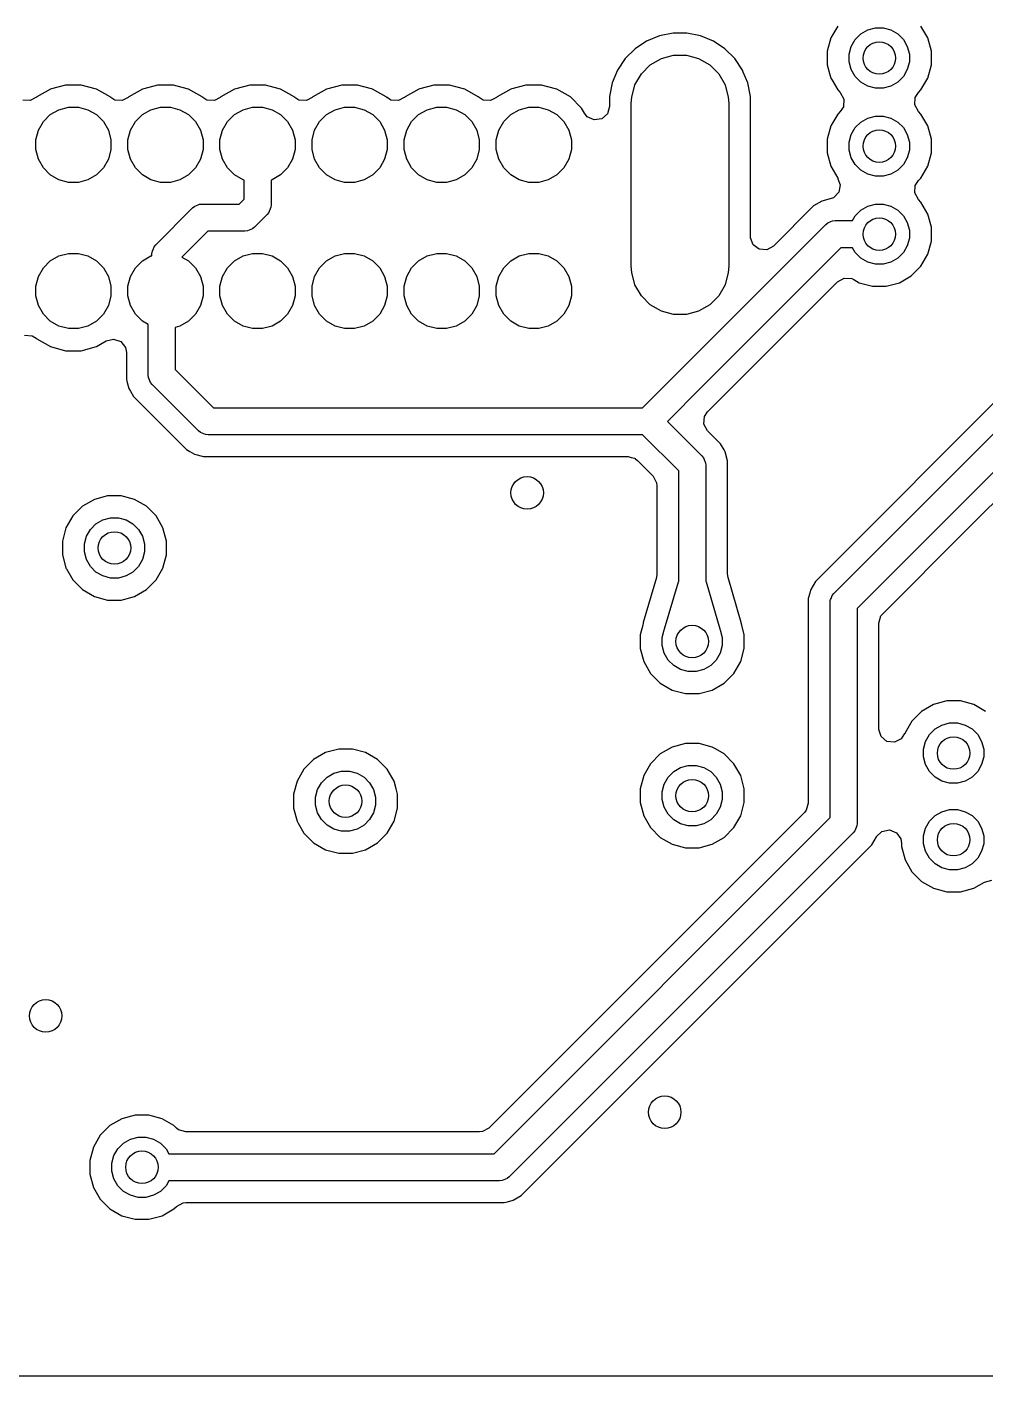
# Model space of a CAD drawing. Extents: x 4.96 to 8.86, y -3.82 to -3.08.
# Drawn here: x 8.1282 to 8.4764, y -3.8208 to -3.3307 of the extents above; entities that cross this region are included whole.
import ezdxf

# ---------------------------------------------------------------- set-up
doc = ezdxf.new("R2010")
doc.units = 0
doc.header["$MEASUREMENT"] = 0
doc.layers.add('BLACK', color=7, linetype='CONTINUOUS')

msp = doc.modelspace()

# ---------------------------------------------------------------- linework, layer by layer
at = {"layer": 'BLACK', "linetype": 'CONTINUOUS'}
for p, q in [((8.42286, -3.33038), (8.42037, -3.3347)), ((8.43129, -3.33325), (8.43378, -3.33182)), ((8.43378, -3.33182), (8.43656, -3.33107)), ((8.43656, -3.33107), (8.43944, -3.33107)), ((8.43944, -3.33107), (8.44222, -3.33182)), ((8.44222, -3.33182), (8.44471, -3.33325)), ((8.45563, -3.3347), (8.45314, -3.33038)), ((8.35342, -3.33585), (8.34923, -3.33865)), ((8.35808, -3.33392), (8.35342, -3.33585)), ((8.35342, -3.33585), (8.35342, -3.33585)), ((8.36303, -3.33293), (8.35808, -3.33392)), ((8.35808, -3.33392), (8.35808, -3.33392)), ((8.36807, -3.33293), (8.36303, -3.33293)), ((8.36303, -3.33293), (8.36303, -3.33293)), ((8.37302, -3.33392), (8.36807, -3.33293)), ((8.36807, -3.33293), (8.36807, -3.33293)), ((8.37768, -3.33585), (8.37302, -3.33392)), ((8.37302, -3.33392), (8.37302, -3.33392)), ((8.38188, -3.33865), (8.37768, -3.33585)), ((8.37768, -3.33585), (8.37768, -3.33585)), ((8.42037, -3.3347), (8.41908, -3.33951)), ((8.42037, -3.3347), (8.42037, -3.3347)), ((8.42782, -3.33778), (8.42925, -3.33529)), ((8.42925, -3.33529), (8.43129, -3.33325)), ((8.44471, -3.33325), (8.44675, -3.33529)), ((8.44675, -3.33529), (8.44818, -3.33778)), ((8.45692, -3.33951), (8.45563, -3.3347)), ((8.34566, -3.34222), (8.34286, -3.34641)), ((8.34923, -3.33865), (8.34566, -3.34222)), ((8.34566, -3.34222), (8.34566, -3.34222)), ((8.34923, -3.33865), (8.34923, -3.33865)), ((8.35477, -3.34449), (8.35877, -3.34218)), ((8.35877, -3.34218), (8.36324, -3.34098)), ((8.36324, -3.34098), (8.36786, -3.34098)), ((8.36786, -3.34098), (8.37233, -3.34218)), ((8.37233, -3.34218), (8.37634, -3.34449)), ((8.38544, -3.34222), (8.38188, -3.33865)), ((8.38188, -3.33865), (8.38188, -3.33865)), ((8.38825, -3.34641), (8.38544, -3.34222)), ((8.38544, -3.34222), (8.38544, -3.34222)), ((8.41908, -3.33951), (8.41908, -3.34449)), ((8.42707, -3.34056), (8.42782, -3.33778)), ((8.42707, -3.34344), (8.42707, -3.34056)), ((8.44818, -3.33778), (8.44893, -3.34056)), ((8.44893, -3.34056), (8.44893, -3.34344)), ((8.45692, -3.34449), (8.45692, -3.33951)), ((8.34286, -3.34641), (8.34093, -3.35107)), ((8.34286, -3.34641), (8.34286, -3.34641)), ((8.3515, -3.34776), (8.35477, -3.34449)), ((8.37634, -3.34449), (8.37961, -3.34776)), ((8.38853, -3.3471), (8.38825, -3.34641)), ((8.38825, -3.34641), (8.38825, -3.34641)), ((8.39018, -3.35107), (8.38853, -3.3471)), ((8.41908, -3.34449), (8.41993, -3.34764)), ((8.42782, -3.34622), (8.42707, -3.34344)), ((8.42925, -3.34871), (8.42782, -3.34622)), ((8.44818, -3.34622), (8.44675, -3.34871)), ((8.44893, -3.34344), (8.44818, -3.34622)), ((8.45563, -3.3493), (8.45692, -3.34449)), ((8.14223, -3.35183), (8.13717, -3.35319)), ((8.14793, -3.35183), (8.14223, -3.35183)), ((8.15299, -3.35319), (8.14793, -3.35183)), ((8.17569, -3.35183), (8.17063, -3.35319)), ((8.1814, -3.35183), (8.17569, -3.35183)), ((8.18646, -3.35319), (8.1814, -3.35183)), ((8.20915, -3.35183), (8.20409, -3.35319)), ((8.21486, -3.35183), (8.20915, -3.35183)), ((8.21992, -3.35319), (8.21486, -3.35183)), ((8.24262, -3.35183), (8.23756, -3.35319)), ((8.24833, -3.35183), (8.24262, -3.35183)), ((8.25339, -3.35319), (8.24833, -3.35183)), ((8.27608, -3.35183), (8.27102, -3.35319)), ((8.28179, -3.35183), (8.27608, -3.35183)), ((8.28685, -3.35319), (8.28179, -3.35183)), ((8.30955, -3.35183), (8.30449, -3.35319)), ((8.31525, -3.35183), (8.30955, -3.35183)), ((8.32032, -3.35319), (8.31525, -3.35183)), ((8.34093, -3.35107), (8.33994, -3.35602)), ((8.34093, -3.35107), (8.34093, -3.35107)), ((8.34799, -3.35623), (8.34918, -3.35176)), ((8.34918, -3.35176), (8.3515, -3.34776)), ((8.37961, -3.34776), (8.38192, -3.35176)), ((8.38192, -3.35176), (8.38312, -3.35623)), ((8.39116, -3.35602), (8.39018, -3.35107)), ((8.39018, -3.35107), (8.39018, -3.35107)), ((8.39018, -3.35107), (8.39018, -3.35107)), ((8.41993, -3.34764), (8.42037, -3.3493)), ((8.42037, -3.3493), (8.42037, -3.3493)), ((8.42037, -3.3493), (8.42083, -3.35009)), ((8.42083, -3.35009), (8.42286, -3.35362)), ((8.43129, -3.35075), (8.42925, -3.34871)), ((8.43378, -3.35218), (8.43129, -3.35075)), ((8.43656, -3.35293), (8.43378, -3.35218)), ((8.44222, -3.35218), (8.43944, -3.35293)), ((8.44471, -3.35075), (8.44222, -3.35218)), ((8.44675, -3.34871), (8.44471, -3.35075)), ((8.45314, -3.35362), (8.45563, -3.3493)), ((8.12938, -3.35745), (8.12664, -3.35726)), ((8.13148, -3.35631), (8.12938, -3.35745)), ((8.13152, -3.35636), (8.13148, -3.35631)), ((8.13177, -3.35616), (8.13152, -3.35636)), ((8.13671, -3.35331), (8.13177, -3.35616)), ((8.13717, -3.35319), (8.13671, -3.35331)), ((8.15344, -3.35331), (8.15299, -3.35319)), ((8.15839, -3.35616), (8.15344, -3.35331)), ((8.15344, -3.35331), (8.15344, -3.35331)), ((8.15864, -3.35636), (8.15839, -3.35616)), ((8.15866, -3.35633), (8.15864, -3.35636)), ((8.1601, -3.35726), (8.15866, -3.35633)), ((8.16285, -3.35745), (8.1601, -3.35726)), ((8.16494, -3.35631), (8.16285, -3.35745)), ((8.16498, -3.35636), (8.16494, -3.35631)), ((8.16524, -3.35616), (8.16498, -3.35636)), ((8.17018, -3.35331), (8.16524, -3.35616)), ((8.17063, -3.35319), (8.17018, -3.35331)), ((8.18691, -3.35331), (8.18646, -3.35319)), ((8.19185, -3.35616), (8.18691, -3.35331)), ((8.18691, -3.35331), (8.18691, -3.35331)), ((8.1921, -3.35636), (8.19185, -3.35616)), ((8.19213, -3.35633), (8.1921, -3.35636)), ((8.19357, -3.35726), (8.19213, -3.35633)), ((8.19631, -3.35745), (8.19357, -3.35726)), ((8.19841, -3.35631), (8.19631, -3.35745)), ((8.19845, -3.35636), (8.19841, -3.35631)), ((8.1987, -3.35616), (8.19845, -3.35636)), ((8.20364, -3.35331), (8.1987, -3.35616)), ((8.20409, -3.35319), (8.20364, -3.35331)), ((8.22037, -3.35331), (8.21992, -3.35319)), ((8.22532, -3.35616), (8.22037, -3.35331)), ((8.22037, -3.35331), (8.22037, -3.35331)), ((8.22557, -3.35636), (8.22532, -3.35616)), ((8.22559, -3.35633), (8.22557, -3.35636)), ((8.22703, -3.35726), (8.22559, -3.35633)), ((8.22978, -3.35745), (8.22703, -3.35726)), ((8.23187, -3.35631), (8.22978, -3.35745)), ((8.23191, -3.35636), (8.23187, -3.35631)), ((8.23216, -3.35616), (8.23191, -3.35636)), ((8.23711, -3.35331), (8.23216, -3.35616)), ((8.23756, -3.35319), (8.23711, -3.35331)), ((8.25384, -3.35331), (8.25339, -3.35319)), ((8.25878, -3.35616), (8.25384, -3.35331)), ((8.25384, -3.35331), (8.25384, -3.35331)), ((8.25903, -3.35636), (8.25878, -3.35616)), ((8.25906, -3.35633), (8.25903, -3.35636)), ((8.2605, -3.35726), (8.25906, -3.35633)), ((8.26324, -3.35745), (8.2605, -3.35726)), ((8.26534, -3.35631), (8.26324, -3.35745)), ((8.26538, -3.35636), (8.26534, -3.35631)), ((8.26563, -3.35616), (8.26538, -3.35636)), ((8.27057, -3.35331), (8.26563, -3.35616)), ((8.27102, -3.35319), (8.27057, -3.35331)), ((8.2873, -3.35331), (8.28685, -3.35319)), ((8.29224, -3.35616), (8.2873, -3.35331)), ((8.2873, -3.35331), (8.2873, -3.35331)), ((8.2925, -3.35636), (8.29224, -3.35616)), ((8.29252, -3.35633), (8.2925, -3.35636)), ((8.29396, -3.35726), (8.29252, -3.35633)), ((8.29671, -3.35745), (8.29396, -3.35726)), ((8.2988, -3.35631), (8.29671, -3.35745)), ((8.29884, -3.35636), (8.2988, -3.35631)), ((8.29909, -3.35616), (8.29884, -3.35636)), ((8.30404, -3.35331), (8.29909, -3.35616)), ((8.30449, -3.35319), (8.30404, -3.35331)), ((8.32077, -3.35331), (8.32032, -3.35319)), ((8.32571, -3.35616), (8.32077, -3.35331)), ((8.32077, -3.35331), (8.32077, -3.35331)), ((8.32974, -3.3602), (8.32571, -3.35616)), ((8.32571, -3.35616), (8.32571, -3.35616)), ((8.32571, -3.35616), (8.32571, -3.35616)), ((8.33994, -3.35602), (8.33994, -3.35964)), ((8.34783, -3.35854), (8.34799, -3.35623)), ((8.38312, -3.35623), (8.38327, -3.35854)), ((8.39116, -3.40693), (8.39116, -3.35602)), ((8.42286, -3.35362), (8.42379, -3.35455)), ((8.42379, -3.35455), (8.42379, -3.35455)), ((8.42379, -3.35455), (8.42511, -3.35696)), ((8.42511, -3.35696), (8.42492, -3.35971)), ((8.43944, -3.35293), (8.43656, -3.35293)), ((8.45089, -3.35904), (8.45108, -3.35629)), ((8.45108, -3.35629), (8.45221, -3.35455)), ((8.45221, -3.35455), (8.45314, -3.35362)), ((8.13669, -3.36257), (8.13981, -3.36077)), ((8.13981, -3.36077), (8.14328, -3.35984)), ((8.14328, -3.35984), (8.14688, -3.35984)), ((8.14688, -3.35984), (8.15035, -3.36077)), ((8.15035, -3.36077), (8.15347, -3.36257)), ((8.17015, -3.36257), (8.17327, -3.36077)), ((8.17327, -3.36077), (8.17674, -3.35984)), ((8.17674, -3.35984), (8.18034, -3.35984)), ((8.18034, -3.35984), (8.18382, -3.36077)), ((8.18382, -3.36077), (8.18693, -3.36257)), ((8.20362, -3.36257), (8.20673, -3.36077)), ((8.20673, -3.36077), (8.21021, -3.35984)), ((8.21021, -3.35984), (8.21381, -3.35984)), ((8.21381, -3.35984), (8.21728, -3.36077)), ((8.21728, -3.36077), (8.2204, -3.36257)), ((8.23708, -3.36257), (8.2402, -3.36077)), ((8.2402, -3.36077), (8.24367, -3.35984)), ((8.24367, -3.35984), (8.24727, -3.35984)), ((8.24727, -3.35984), (8.25075, -3.36077)), ((8.25075, -3.36077), (8.25386, -3.36257)), ((8.27055, -3.36257), (8.27366, -3.36077)), ((8.27366, -3.36077), (8.27714, -3.35984)), ((8.27714, -3.35984), (8.28074, -3.35984)), ((8.28074, -3.35984), (8.28421, -3.36077)), ((8.28421, -3.36077), (8.28733, -3.36257)), ((8.30401, -3.36257), (8.30713, -3.36077)), ((8.30713, -3.36077), (8.3106, -3.35984)), ((8.3106, -3.35984), (8.3142, -3.35984)), ((8.3142, -3.35984), (8.31767, -3.36077)), ((8.31767, -3.36077), (8.32079, -3.36257)), ((8.33083, -3.36208), (8.32974, -3.3602)), ((8.32974, -3.3602), (8.32974, -3.3602)), ((8.32974, -3.3602), (8.32974, -3.3602)), ((8.33186, -3.36333), (8.33083, -3.36208)), ((8.33994, -3.35964), (8.33917, -3.36228)), ((8.34783, -3.4176), (8.34783, -3.35854)), ((8.38327, -3.35854), (8.38327, -3.4176)), ((8.42379, -3.36145), (8.42286, -3.36238)), ((8.42492, -3.35971), (8.42379, -3.36145)), ((8.45221, -3.36145), (8.45089, -3.35904)), ((8.45314, -3.36238), (8.45221, -3.36145)), ((8.13235, -3.36823), (8.13415, -3.36512)), ((8.13415, -3.36512), (8.13669, -3.36257)), ((8.15347, -3.36257), (8.15601, -3.36512)), ((8.15601, -3.36512), (8.15781, -3.36823)), ((8.16581, -3.36823), (8.16761, -3.36512)), ((8.16761, -3.36512), (8.17015, -3.36257)), ((8.18693, -3.36257), (8.18948, -3.36512)), ((8.18948, -3.36512), (8.19127, -3.36823)), ((8.19928, -3.36823), (8.20108, -3.36512)), ((8.20108, -3.36512), (8.20362, -3.36257)), ((8.2204, -3.36257), (8.22294, -3.36512)), ((8.22294, -3.36512), (8.22474, -3.36823)), ((8.23274, -3.36823), (8.23454, -3.36512)), ((8.23454, -3.36512), (8.23708, -3.36257)), ((8.25386, -3.36257), (8.2564, -3.36512)), ((8.2564, -3.36512), (8.2582, -3.36823)), ((8.26621, -3.36823), (8.268, -3.36512)), ((8.268, -3.36512), (8.27055, -3.36257)), ((8.28733, -3.36257), (8.28987, -3.36512)), ((8.28987, -3.36512), (8.29167, -3.36823)), ((8.29967, -3.36823), (8.30147, -3.36512)), ((8.30147, -3.36512), (8.30401, -3.36257)), ((8.32079, -3.36257), (8.32333, -3.36512)), ((8.32333, -3.36512), (8.32513, -3.36823)), ((8.33436, -3.36447), (8.33186, -3.36333)), ((8.33709, -3.36408), (8.33436, -3.36447)), ((8.33917, -3.36228), (8.33709, -3.36408)), ((8.42037, -3.3667), (8.41908, -3.37151)), ((8.42286, -3.36238), (8.42037, -3.3667)), ((8.42037, -3.3667), (8.42037, -3.3667)), ((8.42925, -3.36729), (8.43129, -3.36525)), ((8.43129, -3.36525), (8.43378, -3.36382)), ((8.43378, -3.36382), (8.43656, -3.36307)), ((8.43656, -3.36307), (8.43944, -3.36307)), ((8.43944, -3.36307), (8.44222, -3.36382)), ((8.44222, -3.36382), (8.44471, -3.36525)), ((8.44471, -3.36525), (8.44675, -3.36729)), ((8.45563, -3.3667), (8.45314, -3.36238)), ((8.45692, -3.37151), (8.45563, -3.3667)), ((8.13142, -3.37171), (8.13235, -3.36823)), ((8.13142, -3.3753), (8.13142, -3.37171)), ((8.15781, -3.36823), (8.15874, -3.37171)), ((8.15874, -3.37171), (8.15874, -3.3753)), ((8.16488, -3.37171), (8.16581, -3.36823)), ((8.16488, -3.3753), (8.16488, -3.37171)), ((8.19127, -3.36823), (8.1922, -3.37171)), ((8.1922, -3.37171), (8.1922, -3.3753)), ((8.19835, -3.37171), (8.19928, -3.36823)), ((8.19835, -3.3753), (8.19835, -3.37171)), ((8.22474, -3.36823), (8.22567, -3.37171)), ((8.22567, -3.37171), (8.22567, -3.3753)), ((8.23181, -3.37171), (8.23274, -3.36823)), ((8.23181, -3.3753), (8.23181, -3.37171)), ((8.2582, -3.36823), (8.25913, -3.37171)), ((8.25913, -3.37171), (8.25913, -3.3753)), ((8.26528, -3.37171), (8.26621, -3.36823)), ((8.26528, -3.3753), (8.26528, -3.37171)), ((8.29167, -3.36823), (8.2926, -3.37171)), ((8.2926, -3.37171), (8.2926, -3.3753)), ((8.29874, -3.37171), (8.29967, -3.36823)), ((8.29874, -3.3753), (8.29874, -3.37171)), ((8.32513, -3.36823), (8.32606, -3.37171)), ((8.32606, -3.37171), (8.32606, -3.3753)), ((8.41908, -3.37151), (8.41908, -3.37649)), ((8.42707, -3.37256), (8.42782, -3.36978)), ((8.42782, -3.36978), (8.42925, -3.36729)), ((8.44675, -3.36729), (8.44818, -3.36978)), ((8.44818, -3.36978), (8.44893, -3.37256)), ((8.45692, -3.37649), (8.45692, -3.37151)), ((8.13235, -3.37878), (8.13142, -3.3753)), ((8.15874, -3.3753), (8.15781, -3.37878)), ((8.16581, -3.37878), (8.16488, -3.3753)), ((8.1922, -3.3753), (8.19127, -3.37878)), ((8.19928, -3.37878), (8.19835, -3.3753)), ((8.22567, -3.3753), (8.22474, -3.37878)), ((8.23274, -3.37878), (8.23181, -3.3753)), ((8.25913, -3.3753), (8.2582, -3.37878)), ((8.26621, -3.37878), (8.26528, -3.3753)), ((8.2926, -3.3753), (8.29167, -3.37878)), ((8.29967, -3.37878), (8.29874, -3.3753)), ((8.32606, -3.3753), (8.32513, -3.37878)), ((8.41908, -3.37649), (8.42037, -3.3813)), ((8.42707, -3.37544), (8.42707, -3.37256)), ((8.42782, -3.37822), (8.42707, -3.37544)), ((8.44893, -3.37544), (8.44818, -3.37822)), ((8.44893, -3.37256), (8.44893, -3.37544)), ((8.45563, -3.3813), (8.45692, -3.37649)), ((8.13415, -3.38189), (8.13235, -3.37878)), ((8.15781, -3.37878), (8.15601, -3.38189)), ((8.16761, -3.38189), (8.16581, -3.37878)), ((8.19127, -3.37878), (8.18948, -3.38189)), ((8.20108, -3.38189), (8.19928, -3.37878)), ((8.22474, -3.37878), (8.22294, -3.38189)), ((8.23454, -3.38189), (8.23274, -3.37878)), ((8.2582, -3.37878), (8.2564, -3.38189)), ((8.268, -3.38189), (8.26621, -3.37878)), ((8.29167, -3.37878), (8.28987, -3.38189)), ((8.30147, -3.38189), (8.29967, -3.37878)), ((8.32513, -3.37878), (8.32333, -3.38189)), ((8.42037, -3.3813), (8.42286, -3.38562)), ((8.42925, -3.38071), (8.42782, -3.37822)), ((8.43129, -3.38275), (8.42925, -3.38071)), ((8.44675, -3.38071), (8.44471, -3.38275)), ((8.44818, -3.37822), (8.44675, -3.38071)), ((8.45314, -3.38562), (8.45563, -3.3813)), ((8.13669, -3.38444), (8.13415, -3.38189)), ((8.13981, -3.38623), (8.13669, -3.38444)), ((8.14328, -3.38717), (8.13981, -3.38623)), ((8.15035, -3.38623), (8.14688, -3.38717)), ((8.15347, -3.38444), (8.15035, -3.38623)), ((8.15601, -3.38189), (8.15347, -3.38444)), ((8.17015, -3.38444), (8.16761, -3.38189)), ((8.17327, -3.38623), (8.17015, -3.38444)), ((8.17674, -3.38717), (8.17327, -3.38623)), ((8.18382, -3.38623), (8.18034, -3.38717)), ((8.18693, -3.38444), (8.18382, -3.38623)), ((8.18948, -3.38189), (8.18693, -3.38444)), ((8.20362, -3.38444), (8.20108, -3.38189)), ((8.20673, -3.38623), (8.20362, -3.38444)), ((8.20709, -3.38633), (8.20673, -3.38623)), ((8.20709, -3.39334), (8.20709, -3.38633)), ((8.21728, -3.38623), (8.21693, -3.38633)), ((8.21693, -3.38633), (8.21693, -3.39538)), ((8.2204, -3.38444), (8.21728, -3.38623)), ((8.22294, -3.38189), (8.2204, -3.38444)), ((8.23708, -3.38444), (8.23454, -3.38189)), ((8.2402, -3.38623), (8.23708, -3.38444)), ((8.24367, -3.38717), (8.2402, -3.38623)), ((8.25075, -3.38623), (8.24727, -3.38717)), ((8.25386, -3.38444), (8.25075, -3.38623)), ((8.2564, -3.38189), (8.25386, -3.38444)), ((8.27055, -3.38444), (8.268, -3.38189)), ((8.27366, -3.38623), (8.27055, -3.38444)), ((8.27714, -3.38717), (8.27366, -3.38623)), ((8.28421, -3.38623), (8.28074, -3.38717)), ((8.28733, -3.38444), (8.28421, -3.38623)), ((8.28987, -3.38189), (8.28733, -3.38444)), ((8.30401, -3.38444), (8.30147, -3.38189)), ((8.30713, -3.38623), (8.30401, -3.38444)), ((8.3106, -3.38717), (8.30713, -3.38623)), ((8.31767, -3.38623), (8.3142, -3.38717)), ((8.32079, -3.38444), (8.31767, -3.38623)), ((8.32333, -3.38189), (8.32079, -3.38444)), ((8.42286, -3.38562), (8.42286, -3.38562)), ((8.42286, -3.38562), (8.42302, -3.38589)), ((8.42302, -3.38589), (8.42295, -3.38593)), ((8.42295, -3.38593), (8.42379, -3.3881)), ((8.43378, -3.38418), (8.43129, -3.38275)), ((8.43656, -3.38493), (8.43378, -3.38418)), ((8.43944, -3.38493), (8.43656, -3.38493)), ((8.44222, -3.38418), (8.43944, -3.38493)), ((8.44471, -3.38275), (8.44222, -3.38418)), ((8.45108, -3.38829), (8.45221, -3.38655)), ((8.45221, -3.38655), (8.45247, -3.38629)), ((8.45247, -3.38629), (8.45314, -3.38562)), ((8.14688, -3.38717), (8.14328, -3.38717)), ((8.18034, -3.38717), (8.17674, -3.38717)), ((8.24727, -3.38717), (8.24367, -3.38717)), ((8.28074, -3.38717), (8.27714, -3.38717)), ((8.3142, -3.38717), (8.3106, -3.38717)), ((8.42324, -3.39079), (8.42131, -3.39276)), ((8.42379, -3.3881), (8.42324, -3.39079)), ((8.45089, -3.39104), (8.45108, -3.38829)), ((8.45221, -3.39345), (8.45089, -3.39104)), ((8.17506, -3.40984), (8.18841, -3.39649)), ((8.18841, -3.39649), (8.18916, -3.39588)), ((8.18916, -3.39588), (8.19041, -3.39536)), ((8.18916, -3.39588), (8.18916, -3.39588)), ((8.19041, -3.39536), (8.19093, -3.39514)), ((8.19093, -3.39514), (8.19189, -3.39505)), ((8.19093, -3.39514), (8.19093, -3.39514)), ((8.19189, -3.39505), (8.20538, -3.39505)), ((8.20538, -3.39505), (8.20709, -3.39334)), ((8.21677, -3.39649), (8.2161, -3.39812)), ((8.21683, -3.39634), (8.21677, -3.39649)), ((8.21693, -3.39538), (8.21683, -3.39634)), ((8.21683, -3.39634), (8.21683, -3.39634)), ((8.41413, -3.39575), (8.3995, -3.41038)), ((8.41705, -3.39406), (8.41413, -3.39575)), ((8.41413, -3.39575), (8.41413, -3.39575)), ((8.42019, -3.39322), (8.41705, -3.39406)), ((8.42131, -3.39276), (8.42019, -3.39322)), ((8.43129, -3.39725), (8.43378, -3.39582)), ((8.43378, -3.39582), (8.43656, -3.39507)), ((8.43656, -3.39507), (8.43944, -3.39507)), ((8.43944, -3.39507), (8.44222, -3.39582)), ((8.44222, -3.39582), (8.44471, -3.39725)), ((8.45314, -3.39438), (8.45221, -3.39345)), ((8.45563, -3.3987), (8.45314, -3.39438)), ((8.21549, -3.39886), (8.2109, -3.40345)), ((8.2161, -3.39812), (8.21549, -3.39886)), ((8.2161, -3.39812), (8.2161, -3.39812)), ((8.42041, -3.40143), (8.42104, -3.40117)), ((8.42104, -3.40117), (8.422, -3.40108)), ((8.42104, -3.40117), (8.42104, -3.40117)), ((8.422, -3.40108), (8.42822, -3.40108)), ((8.42822, -3.40108), (8.42925, -3.39929)), ((8.42925, -3.39929), (8.43129, -3.39725)), ((8.44471, -3.39725), (8.44675, -3.39929)), ((8.44675, -3.39929), (8.44818, -3.40178)), ((8.45692, -3.40351), (8.45563, -3.3987)), ((8.19393, -3.40489), (8.1845, -3.41432)), ((8.20742, -3.40489), (8.19393, -3.40489)), ((8.20838, -3.4048), (8.20742, -3.40489)), ((8.20895, -3.40456), (8.20838, -3.4048)), ((8.20838, -3.4048), (8.20838, -3.4048)), ((8.21016, -3.40406), (8.20895, -3.40456)), ((8.2109, -3.40345), (8.21016, -3.40406)), ((8.21016, -3.40406), (8.21016, -3.40406)), ((8.36652, -3.45452), (8.41852, -3.40252)), ((8.41852, -3.40252), (8.41927, -3.40191)), ((8.41927, -3.40191), (8.42041, -3.40143)), ((8.41927, -3.40191), (8.41927, -3.40191)), ((8.44818, -3.40178), (8.44893, -3.40456)), ((8.44893, -3.40456), (8.44893, -3.40744)), ((8.45692, -3.40849), (8.45692, -3.40351)), ((8.17406, -3.41152), (8.17445, -3.41059)), ((8.17445, -3.41059), (8.17506, -3.40984)), ((8.17445, -3.41059), (8.17445, -3.41059)), ((8.42404, -3.41092), (8.37348, -3.46148)), ((8.39117, -3.40728), (8.39116, -3.40693)), ((8.39214, -3.40986), (8.39117, -3.40728)), ((8.39434, -3.4115), (8.39214, -3.40986)), ((8.3995, -3.41038), (8.39708, -3.4117)), ((8.42822, -3.41092), (8.42404, -3.41092)), ((8.42925, -3.41271), (8.42822, -3.41092)), ((8.44818, -3.41022), (8.44675, -3.41271)), ((8.44893, -3.40744), (8.44818, -3.41022)), ((8.45563, -3.4133), (8.45692, -3.40849)), ((8.13415, -3.41827), (8.13669, -3.41572)), ((8.13669, -3.41572), (8.13981, -3.41392)), ((8.13981, -3.41392), (8.14328, -3.41299)), ((8.14328, -3.41299), (8.14688, -3.41299)), ((8.14688, -3.41299), (8.15035, -3.41392)), ((8.15035, -3.41392), (8.15347, -3.41572)), ((8.15347, -3.41572), (8.15601, -3.41827)), ((8.16761, -3.41827), (8.17015, -3.41572)), ((8.17015, -3.41572), (8.17327, -3.41392)), ((8.17327, -3.41392), (8.17362, -3.41383)), ((8.17362, -3.41332), (8.17372, -3.41236)), ((8.17362, -3.41383), (8.17362, -3.41332)), ((8.17372, -3.41236), (8.17382, -3.41212)), ((8.17382, -3.41212), (8.17406, -3.41152)), ((8.1845, -3.41432), (8.18693, -3.41572)), ((8.18693, -3.41572), (8.18948, -3.41827)), ((8.20108, -3.41827), (8.20362, -3.41572)), ((8.20362, -3.41572), (8.20673, -3.41392)), ((8.20673, -3.41392), (8.21021, -3.41299)), ((8.21021, -3.41299), (8.21381, -3.41299)), ((8.21381, -3.41299), (8.21728, -3.41392)), ((8.21728, -3.41392), (8.2204, -3.41572)), ((8.2204, -3.41572), (8.22294, -3.41827)), ((8.23454, -3.41827), (8.23708, -3.41572)), ((8.23708, -3.41572), (8.2402, -3.41392)), ((8.2402, -3.41392), (8.24367, -3.41299)), ((8.24367, -3.41299), (8.24727, -3.41299)), ((8.24727, -3.41299), (8.25075, -3.41392)), ((8.25075, -3.41392), (8.25386, -3.41572)), ((8.25386, -3.41572), (8.2564, -3.41827)), ((8.268, -3.41827), (8.27055, -3.41572)), ((8.27055, -3.41572), (8.27366, -3.41392)), ((8.27366, -3.41392), (8.27714, -3.41299)), ((8.27714, -3.41299), (8.28074, -3.41299)), ((8.28074, -3.41299), (8.28421, -3.41392)), ((8.28421, -3.41392), (8.28733, -3.41572)), ((8.28733, -3.41572), (8.28987, -3.41827)), ((8.30147, -3.41827), (8.30401, -3.41572)), ((8.30401, -3.41572), (8.30713, -3.41392)), ((8.30713, -3.41392), (8.3106, -3.41299)), ((8.3106, -3.41299), (8.3142, -3.41299)), ((8.3142, -3.41299), (8.31767, -3.41392)), ((8.31767, -3.41392), (8.32079, -3.41572)), ((8.32079, -3.41572), (8.32333, -3.41827)), ((8.39708, -3.4117), (8.39434, -3.4115)), ((8.43129, -3.41475), (8.42925, -3.41271)), ((8.43378, -3.41618), (8.43129, -3.41475)), ((8.44471, -3.41475), (8.44222, -3.41618)), ((8.44675, -3.41271), (8.44471, -3.41475)), ((8.45314, -3.41762), (8.45563, -3.4133)), ((8.13235, -3.42138), (8.13415, -3.41827)), ((8.15601, -3.41827), (8.15781, -3.42138)), ((8.16581, -3.42138), (8.16761, -3.41827)), ((8.18948, -3.41827), (8.19127, -3.42138)), ((8.19928, -3.42138), (8.20108, -3.41827)), ((8.22294, -3.41827), (8.22474, -3.42138)), ((8.23274, -3.42138), (8.23454, -3.41827)), ((8.2564, -3.41827), (8.2582, -3.42138)), ((8.26621, -3.42138), (8.268, -3.41827)), ((8.28987, -3.41827), (8.29167, -3.42138)), ((8.29967, -3.42138), (8.30147, -3.41827)), ((8.32333, -3.41827), (8.32513, -3.42138)), ((8.34799, -3.41991), (8.34783, -3.4176)), ((8.34918, -3.42438), (8.34799, -3.41991)), ((8.38312, -3.41991), (8.38192, -3.42438)), ((8.38327, -3.4176), (8.38312, -3.41991)), ((8.43656, -3.41693), (8.43378, -3.41618)), ((8.43944, -3.41693), (8.43656, -3.41693)), ((8.44222, -3.41618), (8.43944, -3.41693)), ((8.44962, -3.42114), (8.45314, -3.41762)), ((8.13142, -3.42485), (8.13235, -3.42138)), ((8.13142, -3.42845), (8.13142, -3.42485)), ((8.15781, -3.42138), (8.15874, -3.42485)), ((8.15874, -3.42485), (8.15874, -3.42845)), ((8.16488, -3.42485), (8.16581, -3.42138)), ((8.16488, -3.42845), (8.16488, -3.42485)), ((8.19127, -3.42138), (8.1922, -3.42485)), ((8.1922, -3.42485), (8.1922, -3.42845)), ((8.19835, -3.42485), (8.19928, -3.42138)), ((8.19835, -3.42845), (8.19835, -3.42485)), ((8.22474, -3.42138), (8.22567, -3.42485)), ((8.22567, -3.42485), (8.22567, -3.42845)), ((8.23181, -3.42485), (8.23274, -3.42138)), ((8.23181, -3.42845), (8.23181, -3.42485)), ((8.2582, -3.42138), (8.25913, -3.42485)), ((8.25913, -3.42485), (8.25913, -3.42845)), ((8.26528, -3.42485), (8.26621, -3.42138)), ((8.26528, -3.42845), (8.26528, -3.42485)), ((8.29167, -3.42138), (8.2926, -3.42485)), ((8.2926, -3.42485), (8.2926, -3.42845)), ((8.29874, -3.42485), (8.29967, -3.42138)), ((8.29874, -3.42845), (8.29874, -3.42485)), ((8.32513, -3.42138), (8.32606, -3.42485)), ((8.32606, -3.42485), (8.32606, -3.42845)), ((8.3515, -3.42838), (8.34918, -3.42438)), ((8.38192, -3.42438), (8.37961, -3.42838)), ((8.39087, -3.45525), (8.42285, -3.42327)), ((8.42285, -3.42327), (8.42526, -3.42196)), ((8.42526, -3.42196), (8.42801, -3.42215)), ((8.42801, -3.42215), (8.42874, -3.4225)), ((8.42874, -3.4225), (8.4307, -3.42363)), ((8.4307, -3.42363), (8.43551, -3.42492)), ((8.43551, -3.42492), (8.43551, -3.42492)), ((8.43551, -3.42492), (8.44049, -3.42492)), ((8.44049, -3.42492), (8.4453, -3.42363)), ((8.44049, -3.42492), (8.44049, -3.42492)), ((8.4453, -3.42363), (8.44962, -3.42114)), ((8.13235, -3.43193), (8.13142, -3.42845)), ((8.15874, -3.42845), (8.15781, -3.43193)), ((8.16581, -3.43193), (8.16488, -3.42845)), ((8.1922, -3.42845), (8.19127, -3.43193)), ((8.19928, -3.43193), (8.19835, -3.42845)), ((8.22567, -3.42845), (8.22474, -3.43193)), ((8.23274, -3.43193), (8.23181, -3.42845)), ((8.25913, -3.42845), (8.2582, -3.43193)), ((8.26621, -3.43193), (8.26528, -3.42845)), ((8.2926, -3.42845), (8.29167, -3.43193)), ((8.29967, -3.43193), (8.29874, -3.42845)), ((8.32606, -3.42845), (8.32513, -3.43193)), ((8.35477, -3.43165), (8.3515, -3.42838)), ((8.37961, -3.42838), (8.37634, -3.43165)), ((8.13415, -3.43504), (8.13235, -3.43193)), ((8.13669, -3.43759), (8.13415, -3.43504)), ((8.15601, -3.43504), (8.15347, -3.43759)), ((8.15781, -3.43193), (8.15601, -3.43504)), ((8.16761, -3.43504), (8.16581, -3.43193)), ((8.17015, -3.43759), (8.16761, -3.43504)), ((8.18948, -3.43504), (8.18693, -3.43759)), ((8.19127, -3.43193), (8.18948, -3.43504)), ((8.20108, -3.43504), (8.19928, -3.43193)), ((8.20362, -3.43759), (8.20108, -3.43504)), ((8.22294, -3.43504), (8.2204, -3.43759)), ((8.22474, -3.43193), (8.22294, -3.43504)), ((8.23454, -3.43504), (8.23274, -3.43193)), ((8.23708, -3.43759), (8.23454, -3.43504)), ((8.2564, -3.43504), (8.25386, -3.43759)), ((8.2582, -3.43193), (8.2564, -3.43504)), ((8.268, -3.43504), (8.26621, -3.43193)), ((8.27055, -3.43759), (8.268, -3.43504)), ((8.28987, -3.43504), (8.28733, -3.43759)), ((8.29167, -3.43193), (8.28987, -3.43504)), ((8.30147, -3.43504), (8.29967, -3.43193)), ((8.30401, -3.43759), (8.30147, -3.43504)), ((8.32333, -3.43504), (8.32079, -3.43759)), ((8.32513, -3.43193), (8.32333, -3.43504)), ((8.35877, -3.43397), (8.35477, -3.43165)), ((8.36324, -3.43516), (8.35877, -3.43397)), ((8.36786, -3.43516), (8.36324, -3.43516)), ((8.37233, -3.43397), (8.36786, -3.43516)), ((8.37634, -3.43165), (8.37233, -3.43397)), ((8.13981, -3.43938), (8.13669, -3.43759)), ((8.14328, -3.44032), (8.13981, -3.43938)), ((8.14688, -3.44032), (8.14328, -3.44032)), ((8.15035, -3.43938), (8.14688, -3.44032)), ((8.15347, -3.43759), (8.15035, -3.43938)), ((8.17224, -3.43879), (8.17015, -3.43759)), ((8.17224, -3.45717), (8.17224, -3.43879)), ((8.18382, -3.43938), (8.18209, -3.43985)), ((8.18209, -3.43985), (8.18209, -3.45513)), ((8.18693, -3.43759), (8.18382, -3.43938)), ((8.20673, -3.43938), (8.20362, -3.43759)), ((8.21021, -3.44032), (8.20673, -3.43938)), ((8.21381, -3.44032), (8.21021, -3.44032)), ((8.21728, -3.43938), (8.21381, -3.44032)), ((8.2204, -3.43759), (8.21728, -3.43938)), ((8.2402, -3.43938), (8.23708, -3.43759)), ((8.24367, -3.44032), (8.2402, -3.43938)), ((8.24727, -3.44032), (8.24367, -3.44032)), ((8.25075, -3.43938), (8.24727, -3.44032)), ((8.25386, -3.43759), (8.25075, -3.43938)), ((8.27366, -3.43938), (8.27055, -3.43759)), ((8.27714, -3.44032), (8.27366, -3.43938)), ((8.28074, -3.44032), (8.27714, -3.44032)), ((8.28421, -3.43938), (8.28074, -3.44032)), ((8.28733, -3.43759), (8.28421, -3.43938)), ((8.30713, -3.43938), (8.30401, -3.43759)), ((8.3106, -3.44032), (8.30713, -3.43938)), ((8.3142, -3.44032), (8.3106, -3.44032)), ((8.31767, -3.43938), (8.3142, -3.44032)), ((8.32079, -3.43759), (8.31767, -3.43938)), ((8.12731, -3.44271), (8.13005, -3.4429)), ((8.13005, -3.4429), (8.1315, -3.44383)), ((8.1315, -3.44383), (8.13152, -3.4438)), ((8.13152, -3.4438), (8.13177, -3.444)), ((8.13177, -3.444), (8.13671, -3.44685)), ((8.15344, -3.44685), (8.15703, -3.44478)), ((8.15703, -3.44478), (8.1597, -3.44413)), ((8.1597, -3.44413), (8.1623, -3.44503)), ((8.1623, -3.44503), (8.164, -3.44719)), ((8.13671, -3.44685), (8.13671, -3.44685)), ((8.13671, -3.44685), (8.13671, -3.44685)), ((8.13671, -3.44685), (8.14223, -3.44833)), ((8.14223, -3.44833), (8.14223, -3.44833)), ((8.14223, -3.44833), (8.14793, -3.44833)), ((8.14793, -3.44833), (8.15344, -3.44685)), ((8.14793, -3.44833), (8.14793, -3.44833)), ((8.164, -3.44719), (8.16435, -3.44901)), ((8.16435, -3.44901), (8.16435, -3.45548)), ((8.18209, -3.45513), (8.19604, -3.46908)), ((8.35196, -3.46908), (8.36652, -3.45452)), ((8.36652, -3.45452), (8.36652, -3.45452)), ((8.38025, -3.46587), (8.39087, -3.45525)), ((8.49576, -3.45112), (8.41475, -3.53213)), ((8.42152, -3.53652), (8.50508, -3.45296)), ((8.16435, -3.45548), (8.16435, -3.45885)), ((8.16435, -3.45885), (8.16464, -3.45995)), ((8.16464, -3.45995), (8.16522, -3.46211)), ((8.17234, -3.45813), (8.17224, -3.45717)), ((8.17307, -3.4599), (8.17234, -3.45813)), ((8.17369, -3.46065), (8.17307, -3.4599)), ((8.17307, -3.4599), (8.17307, -3.4599)), ((8.51348, -3.45848), (8.42992, -3.54204)), ((8.16522, -3.46211), (8.16578, -3.46308)), ((8.16578, -3.46308), (8.16691, -3.46503)), ((8.16691, -3.46503), (8.18375, -3.48187)), ((8.19052, -3.47748), (8.17369, -3.46065)), ((8.37348, -3.46148), (8.36096, -3.474)), ((8.37348, -3.46148), (8.37348, -3.46148)), ((8.19604, -3.46908), (8.35196, -3.46908)), ((8.37558, -3.47055), (8.38025, -3.46587)), ((8.36096, -3.474), (8.37348, -3.48652)), ((8.37426, -3.47504), (8.37445, -3.47229)), ((8.37445, -3.47229), (8.37558, -3.47055)), ((8.46961, -3.51351), (8.50961, -3.47351)), ((8.19127, -3.47809), (8.19052, -3.47748)), ((8.19304, -3.47883), (8.19127, -3.47809)), ((8.194, -3.47892), (8.19304, -3.47883)), ((8.19304, -3.47883), (8.19304, -3.47883)), ((8.35196, -3.47892), (8.194, -3.47892)), ((8.36508, -3.49204), (8.35196, -3.47892)), ((8.37558, -3.47745), (8.37426, -3.47504)), ((8.38025, -3.48213), (8.37558, -3.47745)), ((8.18375, -3.48187), (8.18375, -3.48187)), ((8.18375, -3.48187), (8.18613, -3.48425)), ((8.18613, -3.48425), (8.18734, -3.48495)), ((8.38156, -3.4844), (8.38025, -3.48213)), ((8.38025, -3.48213), (8.38025, -3.48213)), ((8.38194, -3.48505), (8.38156, -3.4844)), ((8.18734, -3.48495), (8.18905, -3.48594)), ((8.18905, -3.48594), (8.19231, -3.48681)), ((8.19231, -3.48681), (8.19231, -3.48681)), ((8.19231, -3.48681), (8.19599, -3.48681)), ((8.19599, -3.48681), (8.19599, -3.48681)), ((8.19599, -3.48681), (8.34667, -3.48681)), ((8.34667, -3.48681), (8.34783, -3.48716)), ((8.34783, -3.48716), (8.34901, -3.48741)), ((8.34901, -3.48741), (8.34921, -3.48756)), ((8.34921, -3.48756), (8.34931, -3.48759)), ((8.34931, -3.48759), (8.35012, -3.48824)), ((8.35012, -3.48824), (8.35576, -3.49388)), ((8.37348, -3.48652), (8.37409, -3.48727)), ((8.37409, -3.48727), (8.37409, -3.48727)), ((8.37409, -3.48727), (8.37434, -3.48786)), ((8.37434, -3.48786), (8.37476, -3.48888)), ((8.37476, -3.48888), (8.37483, -3.48904)), ((8.37483, -3.48904), (8.37492, -3.49)), ((8.38281, -3.48831), (8.38194, -3.48505)), ((8.38281, -3.52941), (8.38281, -3.48831)), ((8.38281, -3.48831), (8.38281, -3.48831)), ((8.35576, -3.49388), (8.35707, -3.49629)), ((8.36508, -3.53216), (8.36508, -3.49204)), ((8.37492, -3.49), (8.37492, -3.53212)), ((8.35707, -3.49629), (8.35719, -3.49733)), ((8.35719, -3.49733), (8.35719, -3.52941)), ((8.1527, -3.50237), (8.14838, -3.50486)), ((8.15751, -3.50108), (8.1527, -3.50237)), ((8.1527, -3.50237), (8.1527, -3.50237)), ((8.16249, -3.50108), (8.15751, -3.50108)), ((8.1673, -3.50237), (8.16249, -3.50108)), ((8.17162, -3.50486), (8.1673, -3.50237)), ((8.14486, -3.50838), (8.14237, -3.5127)), ((8.14838, -3.50486), (8.14486, -3.50838)), ((8.15578, -3.50982), (8.15856, -3.50907)), ((8.15856, -3.50907), (8.16144, -3.50907)), ((8.16144, -3.50907), (8.16422, -3.50982)), ((8.17514, -3.50838), (8.17162, -3.50486)), ((8.17763, -3.5127), (8.17514, -3.50838)), ((8.14237, -3.5127), (8.14108, -3.51751)), ((8.14237, -3.5127), (8.14237, -3.5127)), ((8.14982, -3.51578), (8.15125, -3.51329)), ((8.15125, -3.51329), (8.15329, -3.51125)), ((8.15329, -3.51125), (8.15578, -3.50982)), ((8.16422, -3.50982), (8.16671, -3.51125)), ((8.16671, -3.51125), (8.16875, -3.51329)), ((8.16875, -3.51329), (8.17018, -3.51578)), ((8.17892, -3.51751), (8.17763, -3.5127)), ((8.43924, -3.54388), (8.46961, -3.51351)), ((8.14108, -3.51751), (8.14108, -3.52249)), ((8.14907, -3.51856), (8.14982, -3.51578)), ((8.14907, -3.52144), (8.14907, -3.51856)), ((8.17018, -3.51578), (8.17093, -3.51856)), ((8.17093, -3.51856), (8.17093, -3.52144)), ((8.17892, -3.52249), (8.17892, -3.51751)), ((8.14108, -3.52249), (8.14234, -3.52718)), ((8.14982, -3.52422), (8.14907, -3.52144)), ((8.17093, -3.52144), (8.17018, -3.52422)), ((8.17763, -3.5273), (8.17892, -3.52249)), ((8.14234, -3.52718), (8.14237, -3.5273)), ((8.14237, -3.5273), (8.14237, -3.5273)), ((8.14237, -3.5273), (8.14255, -3.52762)), ((8.14255, -3.52762), (8.14486, -3.53162)), ((8.15125, -3.52671), (8.14982, -3.52422)), ((8.15329, -3.52875), (8.15125, -3.52671)), ((8.15578, -3.53018), (8.15329, -3.52875)), ((8.16671, -3.52875), (8.16422, -3.53018)), ((8.16875, -3.52671), (8.16671, -3.52875)), ((8.17018, -3.52422), (8.16875, -3.52671)), ((8.17514, -3.53162), (8.17763, -3.5273)), ((8.14486, -3.53162), (8.14838, -3.53514)), ((8.15856, -3.53093), (8.15578, -3.53018)), ((8.16144, -3.53093), (8.15856, -3.53093)), ((8.16422, -3.53018), (8.16144, -3.53093)), ((8.17162, -3.53514), (8.17514, -3.53162)), ((8.35699, -3.53079), (8.35217, -3.54709)), ((8.35719, -3.52941), (8.35699, -3.53079)), ((8.35993, -3.54939), (8.36498, -3.53228)), ((8.36498, -3.53228), (8.36508, -3.53216)), ((8.37492, -3.53212), (8.37502, -3.53228)), ((8.37502, -3.53228), (8.38007, -3.54939)), ((8.38301, -3.53079), (8.38281, -3.52941)), ((8.38783, -3.54709), (8.38301, -3.53079)), ((8.41475, -3.53213), (8.41306, -3.53505)), ((8.41475, -3.53213), (8.41475, -3.53213)), ((8.14838, -3.53514), (8.1527, -3.53763)), ((8.1527, -3.53763), (8.15751, -3.53892)), ((8.16249, -3.53892), (8.1673, -3.53763)), ((8.1673, -3.53763), (8.17162, -3.53514)), ((8.41271, -3.53637), (8.41219, -3.53831)), ((8.41219, -3.53831), (8.41219, -3.61267)), ((8.41299, -3.53531), (8.41271, -3.53637)), ((8.41271, -3.53637), (8.41271, -3.53637)), ((8.41271, -3.53637), (8.41271, -3.53637)), ((8.41306, -3.53505), (8.41299, -3.53531)), ((8.42031, -3.5387), (8.42044, -3.53838)), ((8.42044, -3.53838), (8.42091, -3.53727)), ((8.42091, -3.53727), (8.42152, -3.53652)), ((8.42091, -3.53727), (8.42091, -3.53727)), ((8.15751, -3.53892), (8.15751, -3.53892)), ((8.15751, -3.53892), (8.16249, -3.53892)), ((8.16249, -3.53892), (8.16249, -3.53892)), ((8.42008, -3.54), (8.42017, -3.53904)), ((8.42008, -3.61796), (8.42008, -3.54)), ((8.42017, -3.53904), (8.42031, -3.5387)), ((8.42992, -3.54204), (8.42992, -3.62)), ((8.35201, -3.54805), (8.35108, -3.55151)), ((8.35214, -3.54737), (8.35201, -3.54805)), ((8.35217, -3.54709), (8.35214, -3.54737)), ((8.38784, -3.5472), (8.38783, -3.54709)), ((8.38798, -3.54802), (8.38784, -3.5472)), ((8.38892, -3.55151), (8.38798, -3.54802)), ((8.43781, -3.54733), (8.43859, -3.54469)), ((8.43781, -3.5858), (8.43781, -3.54733)), ((8.43859, -3.54469), (8.43924, -3.54388)), ((8.35108, -3.55151), (8.35108, -3.55151)), ((8.35108, -3.55151), (8.35108, -3.55649)), ((8.35907, -3.55256), (8.35982, -3.54978)), ((8.35907, -3.55544), (8.35907, -3.55256)), ((8.35982, -3.54978), (8.35994, -3.54956)), ((8.35994, -3.54956), (8.35993, -3.54939)), ((8.38007, -3.54939), (8.38005, -3.54955)), ((8.38005, -3.54955), (8.38018, -3.54978)), ((8.38018, -3.54978), (8.38093, -3.55256)), ((8.38093, -3.55256), (8.38093, -3.55544)), ((8.38892, -3.55649), (8.38892, -3.55151)), ((8.35108, -3.55649), (8.35237, -3.5613)), ((8.35982, -3.55822), (8.35907, -3.55544)), ((8.36125, -3.56071), (8.35982, -3.55822)), ((8.38018, -3.55822), (8.37875, -3.56071)), ((8.38093, -3.55544), (8.38018, -3.55822)), ((8.38763, -3.5613), (8.38892, -3.55649)), ((8.35237, -3.5613), (8.35486, -3.56562)), ((8.36329, -3.56275), (8.36125, -3.56071)), ((8.36578, -3.56418), (8.36329, -3.56275)), ((8.37671, -3.56275), (8.37422, -3.56418)), ((8.37875, -3.56071), (8.37671, -3.56275)), ((8.38514, -3.56562), (8.38763, -3.5613)), ((8.35486, -3.56562), (8.35838, -3.56914)), ((8.36856, -3.56493), (8.36578, -3.56418)), ((8.37144, -3.56493), (8.36856, -3.56493)), ((8.37422, -3.56418), (8.37144, -3.56493)), ((8.38162, -3.56914), (8.38514, -3.56562)), ((8.35838, -3.56914), (8.3627, -3.57163)), ((8.3627, -3.57163), (8.36751, -3.57292)), ((8.36751, -3.57292), (8.36751, -3.57292)), ((8.36751, -3.57292), (8.37249, -3.57292)), ((8.37249, -3.57292), (8.3773, -3.57163)), ((8.37249, -3.57292), (8.37249, -3.57292)), ((8.3773, -3.57163), (8.38162, -3.56914)), ((8.4577, -3.57689), (8.45338, -3.57938)), ((8.46251, -3.5756), (8.4577, -3.57689)), ((8.4577, -3.57689), (8.4577, -3.57689)), ((8.46749, -3.5756), (8.46251, -3.5756)), ((8.4723, -3.57689), (8.46749, -3.5756)), ((8.47662, -3.57938), (8.4723, -3.57689)), ((8.45338, -3.57938), (8.44986, -3.5829)), ((8.43782, -3.58591), (8.43781, -3.5858)), ((8.43865, -3.58853), (8.43782, -3.58591)), ((8.44716, -3.58747), (8.44598, -3.58941)), ((8.44725, -3.58751), (8.44716, -3.58747)), ((8.44737, -3.58721), (8.44725, -3.58751)), ((8.44986, -3.5829), (8.44737, -3.58721)), ((8.45625, -3.5878), (8.45829, -3.58577)), ((8.45829, -3.58577), (8.46078, -3.58433)), ((8.46078, -3.58433), (8.46356, -3.58359)), ((8.46356, -3.58359), (8.46644, -3.58359)), ((8.46644, -3.58359), (8.46922, -3.58433)), ((8.46922, -3.58433), (8.47171, -3.58577)), ((8.47171, -3.58577), (8.47375, -3.5878)), ((8.3627, -3.59237), (8.35838, -3.59486)), ((8.36751, -3.59108), (8.3627, -3.59237)), ((8.3627, -3.59237), (8.3627, -3.59237)), ((8.37249, -3.59108), (8.36751, -3.59108)), ((8.3773, -3.59237), (8.37249, -3.59108)), ((8.37846, -3.59304), (8.3773, -3.59237)), ((8.3773, -3.59237), (8.3773, -3.59237)), ((8.3773, -3.59237), (8.3773, -3.59237)), ((8.44078, -3.59029), (8.43865, -3.58853)), ((8.44351, -3.59061), (8.44078, -3.59029)), ((8.44598, -3.58941), (8.44351, -3.59061)), ((8.45407, -3.59308), (8.45482, -3.5903)), ((8.45482, -3.5903), (8.45625, -3.5878)), ((8.47375, -3.5878), (8.47518, -3.5903)), ((8.47518, -3.5903), (8.47593, -3.59308)), ((8.23238, -3.59686), (8.22886, -3.60038)), ((8.2367, -3.59437), (8.23238, -3.59686)), ((8.24151, -3.59308), (8.2367, -3.59437)), ((8.2367, -3.59437), (8.2367, -3.59437)), ((8.24649, -3.59308), (8.24151, -3.59308)), ((8.2513, -3.59437), (8.24649, -3.59308)), ((8.25562, -3.59686), (8.2513, -3.59437)), ((8.25914, -3.60038), (8.25562, -3.59686)), ((8.35838, -3.59486), (8.35486, -3.59838)), ((8.38162, -3.59486), (8.37846, -3.59304)), ((8.38514, -3.59838), (8.38162, -3.59486)), ((8.45407, -3.59595), (8.45407, -3.59308)), ((8.45482, -3.59873), (8.45407, -3.59595)), ((8.47593, -3.59595), (8.47518, -3.59873)), ((8.47593, -3.59308), (8.47593, -3.59595)), ((8.22886, -3.60038), (8.22637, -3.6047)), ((8.23729, -3.60325), (8.23978, -3.60182)), ((8.23978, -3.60182), (8.24256, -3.60107)), ((8.24256, -3.60107), (8.24544, -3.60107)), ((8.24544, -3.60107), (8.24822, -3.60182)), ((8.24822, -3.60182), (8.25071, -3.60325)), ((8.26163, -3.6047), (8.25914, -3.60038)), ((8.35486, -3.59838), (8.35237, -3.6027)), ((8.36125, -3.60329), (8.36329, -3.60125)), ((8.36329, -3.60125), (8.36578, -3.59982)), ((8.36578, -3.59982), (8.36856, -3.59907)), ((8.36856, -3.59907), (8.37144, -3.59907)), ((8.37144, -3.59907), (8.37422, -3.59982)), ((8.37422, -3.59982), (8.37671, -3.60125)), ((8.37671, -3.60125), (8.37875, -3.60329)), ((8.38763, -3.6027), (8.38514, -3.59838)), ((8.45625, -3.60123), (8.45482, -3.59873)), ((8.45829, -3.60326), (8.45625, -3.60123)), ((8.47375, -3.60123), (8.47171, -3.60326)), ((8.47518, -3.59873), (8.47375, -3.60123)), ((8.22637, -3.6047), (8.22508, -3.60951)), ((8.22637, -3.6047), (8.22637, -3.6047)), ((8.22637, -3.6047), (8.22637, -3.6047)), ((8.23382, -3.60778), (8.23525, -3.60529)), ((8.23525, -3.60529), (8.23729, -3.60325)), ((8.25071, -3.60325), (8.25275, -3.60529)), ((8.25275, -3.60529), (8.25418, -3.60778)), ((8.26238, -3.60751), (8.26163, -3.6047)), ((8.35237, -3.6027), (8.35108, -3.60751)), ((8.35237, -3.6027), (8.35237, -3.6027)), ((8.35907, -3.60856), (8.35982, -3.60578)), ((8.35982, -3.60578), (8.36125, -3.60329)), ((8.37875, -3.60329), (8.38018, -3.60578)), ((8.38018, -3.60578), (8.38093, -3.60856)), ((8.38892, -3.60751), (8.38763, -3.6027)), ((8.46078, -3.6047), (8.45829, -3.60326)), ((8.46356, -3.60544), (8.46078, -3.6047)), ((8.46644, -3.60544), (8.46356, -3.60544)), ((8.46922, -3.6047), (8.46644, -3.60544)), ((8.47171, -3.60326), (8.46922, -3.6047)), ((8.22508, -3.60951), (8.22508, -3.61449)), ((8.23307, -3.61056), (8.23382, -3.60778)), ((8.23307, -3.61344), (8.23307, -3.61056)), ((8.25418, -3.60778), (8.25493, -3.61056)), ((8.25493, -3.61056), (8.25493, -3.61344)), ((8.26292, -3.60951), (8.26238, -3.60751)), ((8.26292, -3.61449), (8.26292, -3.60951)), ((8.35108, -3.60751), (8.35108, -3.61249)), ((8.35907, -3.61144), (8.35907, -3.60856)), ((8.35982, -3.61422), (8.35907, -3.61144)), ((8.38093, -3.61144), (8.38018, -3.61422)), ((8.38093, -3.60856), (8.38093, -3.61144)), ((8.38892, -3.61249), (8.38892, -3.60751)), ((8.22508, -3.61449), (8.22637, -3.61928)), ((8.23382, -3.61622), (8.23307, -3.61344)), ((8.23525, -3.61871), (8.23382, -3.61622)), ((8.25418, -3.61622), (8.25275, -3.61871)), ((8.25493, -3.61344), (8.25418, -3.61622)), ((8.26163, -3.6193), (8.26292, -3.61449)), ((8.41076, -3.61612), (8.29612, -3.73076)), ((8.35108, -3.61249), (8.35237, -3.6173)), ((8.36125, -3.61671), (8.35982, -3.61422)), ((8.36329, -3.61875), (8.36125, -3.61671)), ((8.37875, -3.61671), (8.37671, -3.61875)), ((8.38018, -3.61422), (8.37875, -3.61671)), ((8.38763, -3.6173), (8.38892, -3.61249)), ((8.41141, -3.61531), (8.41076, -3.61612)), ((8.41219, -3.61267), (8.41141, -3.61531)), ((8.45829, -3.61725), (8.46078, -3.61582)), ((8.46078, -3.61582), (8.46356, -3.61507)), ((8.46356, -3.61507), (8.46644, -3.61507)), ((8.46644, -3.61507), (8.46922, -3.61582)), ((8.46922, -3.61582), (8.47171, -3.61725)), ((8.22637, -3.61928), (8.22637, -3.6193)), ((8.22637, -3.6193), (8.22637, -3.6193)), ((8.22637, -3.6193), (8.22677, -3.61999)), ((8.22677, -3.61999), (8.22886, -3.62362)), ((8.23729, -3.62075), (8.23525, -3.61871)), ((8.23978, -3.62218), (8.23729, -3.62075)), ((8.25071, -3.62075), (8.24822, -3.62218)), ((8.25275, -3.61871), (8.25071, -3.62075)), ((8.25914, -3.62362), (8.26163, -3.6193)), ((8.29796, -3.74008), (8.42008, -3.61796)), ((8.35237, -3.6173), (8.35486, -3.62162)), ((8.35486, -3.62162), (8.35838, -3.62514)), ((8.36578, -3.62018), (8.36329, -3.61875)), ((8.36856, -3.62093), (8.36578, -3.62018)), ((8.37144, -3.62093), (8.36856, -3.62093)), ((8.37422, -3.62018), (8.37144, -3.62093)), ((8.37671, -3.61875), (8.37422, -3.62018)), ((8.38162, -3.62514), (8.38514, -3.62162)), ((8.38514, -3.62162), (8.38763, -3.6173)), ((8.42982, -3.62098), (8.42909, -3.62273)), ((8.42983, -3.62096), (8.42982, -3.62098)), ((8.42992, -3.62), (8.42983, -3.62096)), ((8.42983, -3.62096), (8.42983, -3.62096)), ((8.45407, -3.62456), (8.45482, -3.62178)), ((8.45482, -3.62178), (8.45625, -3.61929)), ((8.45625, -3.61929), (8.45829, -3.61725)), ((8.47171, -3.61725), (8.47375, -3.61929)), ((8.47375, -3.61929), (8.47518, -3.62178)), ((8.47518, -3.62178), (8.47593, -3.62456)), ((8.22886, -3.62362), (8.23238, -3.62714)), ((8.24256, -3.62293), (8.23978, -3.62218)), ((8.24544, -3.62293), (8.24256, -3.62293)), ((8.24822, -3.62218), (8.24544, -3.62293)), ((8.25562, -3.62714), (8.25914, -3.62362)), ((8.42848, -3.62348), (8.30348, -3.74848)), ((8.35838, -3.62514), (8.3627, -3.62763)), ((8.3773, -3.62763), (8.38162, -3.62514)), ((8.42909, -3.62273), (8.42848, -3.62348)), ((8.42909, -3.62273), (8.42909, -3.62273)), ((8.43525, -3.62787), (8.43694, -3.62495)), ((8.43694, -3.62495), (8.43697, -3.62489)), ((8.43694, -3.62495), (8.43694, -3.62495)), ((8.43697, -3.62489), (8.43896, -3.62299)), ((8.43896, -3.62299), (8.44166, -3.62247)), ((8.44166, -3.62247), (8.44422, -3.6235)), ((8.44422, -3.6235), (8.44581, -3.62574)), ((8.44581, -3.62574), (8.44608, -3.62733)), ((8.45407, -3.62744), (8.45407, -3.62456)), ((8.47593, -3.62456), (8.47593, -3.62744)), ((8.23238, -3.62714), (8.2367, -3.62963)), ((8.2367, -3.62963), (8.24151, -3.63092)), ((8.24151, -3.63092), (8.24151, -3.63092)), ((8.24151, -3.63092), (8.24649, -3.63092)), ((8.24649, -3.63092), (8.2513, -3.62963)), ((8.24649, -3.63092), (8.24649, -3.63092)), ((8.2513, -3.62963), (8.25562, -3.62714)), ((8.3627, -3.62763), (8.36751, -3.62892)), ((8.36561, -3.69751), (8.43525, -3.62787)), ((8.36751, -3.62892), (8.36751, -3.62892)), ((8.36751, -3.62892), (8.37249, -3.62892)), ((8.37249, -3.62892), (8.3773, -3.62763)), ((8.37249, -3.62892), (8.37249, -3.62892)), ((8.44608, -3.62733), (8.44608, -3.62849)), ((8.44608, -3.62849), (8.44737, -3.6333)), ((8.45482, -3.63022), (8.45407, -3.62744)), ((8.45625, -3.63271), (8.45482, -3.63022)), ((8.47518, -3.63022), (8.47375, -3.63271)), ((8.47593, -3.62744), (8.47518, -3.63022)), ((8.44737, -3.6333), (8.44986, -3.63762)), ((8.45829, -3.63475), (8.45625, -3.63271)), ((8.46078, -3.63618), (8.45829, -3.63475)), ((8.46356, -3.63693), (8.46078, -3.63618)), ((8.46922, -3.63618), (8.46644, -3.63693)), ((8.47171, -3.63475), (8.46922, -3.63618)), ((8.47375, -3.63271), (8.47171, -3.63475)), ((8.44986, -3.63762), (8.45338, -3.64114)), ((8.45338, -3.64114), (8.4577, -3.64363)), ((8.46644, -3.63693), (8.46356, -3.63693)), ((8.4723, -3.64363), (8.4762, -3.64138)), ((8.4762, -3.64138), (8.47887, -3.64073)), ((8.4577, -3.64363), (8.46251, -3.64492)), ((8.46251, -3.64492), (8.46251, -3.64492)), ((8.46251, -3.64492), (8.46749, -3.64492)), ((8.46749, -3.64492), (8.4723, -3.64363)), ((8.46749, -3.64492), (8.46749, -3.64492)), ((8.30787, -3.75525), (8.36561, -3.69751)), ((8.1627, -3.72737), (8.15838, -3.72986)), ((8.16751, -3.72608), (8.1627, -3.72737)), ((8.1627, -3.72737), (8.1627, -3.72737)), ((8.17249, -3.72608), (8.16751, -3.72608)), ((8.1773, -3.72737), (8.17249, -3.72608)), ((8.18162, -3.72986), (8.1773, -3.72737)), ((8.15486, -3.73338), (8.15237, -3.7377)), ((8.15838, -3.72986), (8.15486, -3.73338)), ((8.16578, -3.73482), (8.16856, -3.73407)), ((8.16856, -3.73407), (8.17144, -3.73407)), ((8.17144, -3.73407), (8.17422, -3.73482)), ((8.18251, -3.73076), (8.18162, -3.72986)), ((8.18162, -3.72986), (8.18162, -3.72986)), ((8.18332, -3.73141), (8.18251, -3.73076)), ((8.18596, -3.73219), (8.18332, -3.73141)), ((8.29267, -3.73219), (8.18596, -3.73219)), ((8.29371, -3.73207), (8.29267, -3.73219)), ((8.29612, -3.73076), (8.29371, -3.73207)), ((8.15237, -3.7377), (8.15108, -3.74251)), ((8.15237, -3.7377), (8.15237, -3.7377)), ((8.15982, -3.74078), (8.16125, -3.73829)), ((8.16125, -3.73829), (8.16329, -3.73625)), ((8.16329, -3.73625), (8.16578, -3.73482)), ((8.17422, -3.73482), (8.17671, -3.73625)), ((8.17671, -3.73625), (8.17875, -3.73829)), ((8.17875, -3.73829), (8.17978, -3.74008)), ((8.15108, -3.74251), (8.15108, -3.74749)), ((8.15907, -3.74356), (8.15982, -3.74078)), ((8.15907, -3.74644), (8.15907, -3.74356)), ((8.17978, -3.74008), (8.29796, -3.74008)), ((8.15108, -3.74749), (8.15237, -3.7523)), ((8.15982, -3.74922), (8.15907, -3.74644)), ((8.16125, -3.75171), (8.15982, -3.74922)), ((8.30273, -3.74909), (8.30148, -3.74961)), ((8.30348, -3.74848), (8.30273, -3.74909)), ((8.30273, -3.74909), (8.30273, -3.74909)), ((8.15237, -3.7523), (8.15486, -3.75662)), ((8.16329, -3.75375), (8.16125, -3.75171)), ((8.16578, -3.75518), (8.16329, -3.75375)), ((8.17671, -3.75375), (8.17422, -3.75518)), ((8.17875, -3.75171), (8.17671, -3.75375)), ((8.17978, -3.74992), (8.17875, -3.75171)), ((8.3, -3.74992), (8.17978, -3.74992)), ((8.30096, -3.74983), (8.3, -3.74992)), ((8.30148, -3.74961), (8.30096, -3.74983)), ((8.30096, -3.74983), (8.30096, -3.74983)), ((8.15486, -3.75662), (8.15838, -3.76014)), ((8.16856, -3.75593), (8.16578, -3.75518)), ((8.17144, -3.75593), (8.16856, -3.75593)), ((8.17422, -3.75518), (8.17144, -3.75593)), ((8.18251, -3.75924), (8.18492, -3.75793)), ((8.18492, -3.75793), (8.18596, -3.75781)), ((8.18596, -3.75781), (8.30169, -3.75781)), ((8.30169, -3.75781), (8.30283, -3.75751)), ((8.30169, -3.75781), (8.30169, -3.75781)), ((8.30283, -3.75751), (8.30495, -3.75694)), ((8.30495, -3.75694), (8.30787, -3.75525)), ((8.15838, -3.76014), (8.1627, -3.76263)), ((8.1627, -3.76263), (8.16751, -3.76392)), ((8.16751, -3.76392), (8.16751, -3.76392)), ((8.16751, -3.76392), (8.17249, -3.76392)), ((8.17249, -3.76392), (8.1773, -3.76263)), ((8.17249, -3.76392), (8.17249, -3.76392)), ((8.1773, -3.76263), (8.18162, -3.76014)), ((8.18162, -3.76014), (8.18251, -3.75924)), ((8.85533, -3.82085), (7.693, -3.82085))]:
    msp.add_line(p, q, dxfattribs=at)
at = {"layer": 'BLACK'}
for centre in [(8.438, -3.342), (8.438, -3.374), (8.438, -3.406), (8.31, -3.5), (8.16, -3.52), (8.37, -3.554), (8.465, -3.59452), (8.244, -3.612), (8.37, -3.61), (8.465, -3.626), (8.135, -3.69), (8.36, -3.725), (8.17, -3.745)]:
    msp.add_circle(centre, 0.00591, dxfattribs=at)

doc.saveas('drawing.dxf')
